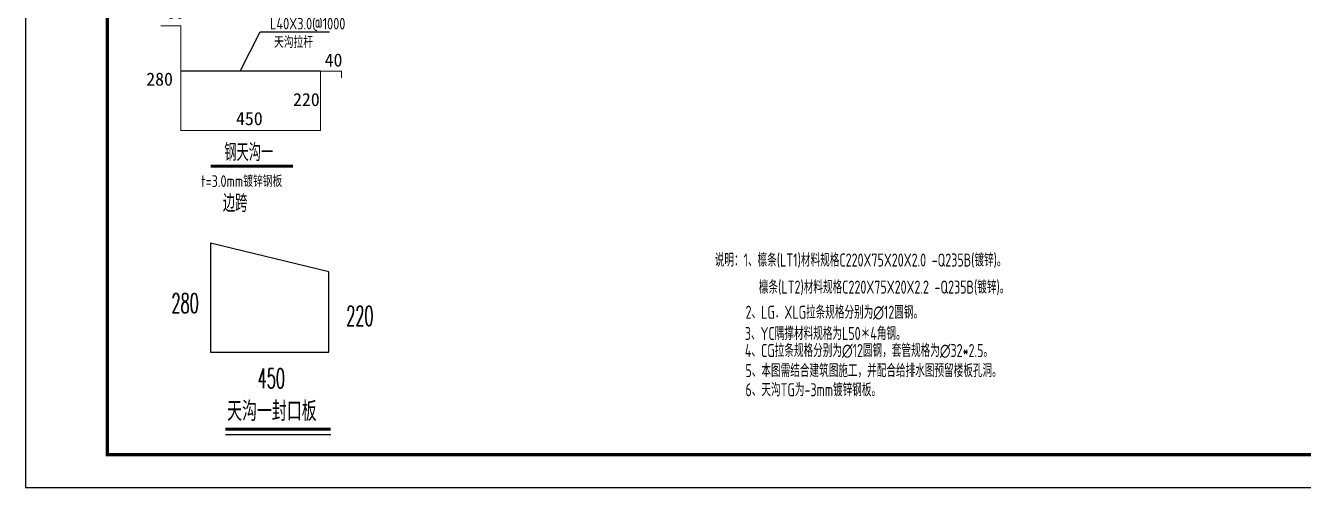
# Model space of a CAD drawing. Extents: x 69728788 to 149766163, y 20718153 to 43663798.
# Drawn here: x 74843469 to 74902089, y 21411809 to 21433007 of the extents above; entities that cross this region are included whole.
import ezdxf

# ---------------------------------------------------------------- set-up
doc = ezdxf.new("R2010")
doc.units = 0
doc.header["$LTSCALE"] = 1000
doc.header["$MEASUREMENT"] = 0
doc.layers.get('0').update_dxf_attribs({"linetype": 'CONTINUOUS'})
for name, color, linetype in [('PUB_DIM', 3, 'CONTINUOUS'), ('PUB_TEXT', 7, 'CONTINUOUS'), ('PUB_TITLE', 4, 'CONTINUOUS'), ('TC', 151, 'CONTINUOUS'), ('TEXT', 7, 'CONTINUOUS'), ('一般文字', 6, 'CONTINUOUS'), ('文字', 7, 'CONTINUOUS'), ('构件号', 1, 'CONTINUOUS')]:
    doc.layers.add(name, color=color, linetype=linetype)
doc.styles.add('_HZTXT', font='tssdeng.shx', dxfattribs={"width": 0.8, "bigfont": 'tssdchn.shx'})
doc.styles.add('DIM_FONT', font='SIMPLEX.shx', dxfattribs={"width": 0.8})
doc.styles.add('hztxt', font='romand_pkpm', dxfattribs={"bigfont": 'hztxt'})
doc.styles.add('TSSD_Dimension', font='Tssdeng.shx', dxfattribs={"width": 0.7, "bigfont": 'hztxt.shx'})

# ---------------------------------------------------------------- blocks, each defined once
blk = doc.blocks.new('TG2')
for p, q in [((4471460, 1110453), (4472154, 1111803)), ((4472154, 1111803), (4474535, 1111803)), ((4474227, 1110453), (4469427, 1110453))]:
    blk.add_line(p, q)
at = {"const_width": 36}
blk.add_lwpolyline([(4468727, 1112013), (4469427, 1112013), (4469427, 1108413), (4474227, 1108413), (4474227, 1110453), (4474947, 1110453), (4474947, 1110213)], dxfattribs=at)
at = {"layer": 'PUB_DIM', "color": 0, "const_width": 105}
blk.add_lwpolyline([(4470447, 1107185), (4473282, 1107185)], dxfattribs=at)
at = {"char_height": 450, "attachment_point": 4}
for s, insert in [('60', (4468926, 1112477)), ('40', (4474371, 1110830)), ('280', (4468233, 1110174)), ('220', (4473283, 1109470)), ('450', (4471322, 1108815))]:
    blk.add_mtext(s, dxfattribs=dict(at, insert=insert))
at = {"layer": 'PUB_TEXT', "style": 'TSSD_Dimension', "width": 0.8}
for s, p in [('L40X3.0@1000', (4472493, 1111885)), ('天沟拉杆', (4472629, 1111250)), ('t=3.0mm镀锌钢板', (4470119, 1106465))]:
    blk.add_text(s, height=400, dxfattribs=at).set_placement(p)
at = {"layer": '一般文字', "color": 6, "style": 'hztxt', "width": 0.7}
for s, p in [('钢天沟一', (4470920, 1107355)), ('边跨', (4470871, 1105604))]:
    blk.add_text(s, height=600, dxfattribs=at).set_placement(p)

msp = doc.modelspace()

# ---------------------------------------------------------------- linework, layer by layer
msp.add_line((74857471.6, 21414220.9), (74852639.8, 21414220.9))
msp.add_lwpolyline([(74851948.5, 21423012.5), (74851948.5, 21418021), (74857377.6, 21418021), (74857377.6, 21421711.4), (74851948.5, 21423012.5)])
at = {"layer": 'PUB_TITLE'}
msp.add_lwpolyline([(74843468.9, 21411808.9), (74932568.9, 21411808.9), (74932568.9, 21474808.9), (74843468.9, 21474808.9)], close=True, dxfattribs=at)
at = {"layer": 'PUB_TITLE', "const_width": 150}
msp.add_lwpolyline([(74847218.9, 21413308.9), (74931068.9, 21413308.9), (74931068.9, 21473308.9), (74847218.9, 21473308.9)], close=True, dxfattribs=at)
at = {"layer": '构件号', "color": 7, "const_width": 135.7, "elevation": 1.1}
msp.add_lwpolyline([(74857469.9, 21414488.3), (74852640, 21414488.3)], dxfattribs=at)

# ---------------------------------------------------------------- block references
at = {"layer": '文字', "xscale": 1.333333000540733, "yscale": 1.333333000540733, "zscale": 1.333333}
msp.add_blockref('TG2', (68891362.9, 19950313.2), dxfattribs=at)

# ---------------------------------------------------------------- texts
at = {"layer": 'TC', "color": 7}
for s, style, width, p in [('280', 'DIM_FONT', 0.539583, (74850163.8, 21419817.5, 1970.5)), ('220', 'DIM_FONT', 0.539583, (74858180, 21419233.6, 1970.5)), ('450', 'DIM_FONT', 0.539583, (74854120.5, 21416365.3, 1970.5)), ('天沟一封口板', '_HZTXT', 0.8, (74852716.2, 21414859.7, 1970.5))]:
    msp.add_text(s, height=900, dxfattribs=dict(at, style=style, width=width)).set_placement(p)
at = {"layer": 'TEXT', "color": 2, "style": 'TSSD_Dimension', "width": 0.7}
for s, p in [('说明：1、檩条(LT1)材料规格C220X75X20X2.0 -Q235B(镀锌)。', (74875085.4, 21421945.6)), ('檩条(LT2)材料规格C220X75X20X2.2 -Q235B(镀锌)。', (74877107.6, 21420703.8)), ('2、LG．XLG拉条规格分别为∅12圆钢。', (74876496.9, 21419549.3)), ('3、YC隅撑材料规格为L50＊4角钢。', (74876464.4, 21418575)), ('4、CG拉条规格分别为∅12圆钢，套管规格为∅32*2.5。', (74876464.5, 21417792.8)), ('5、本图需结合建筑图施工，并配合给排水图预留楼板孔洞。', (74876491.3, 21416872.5, 764.6)), ('6、天沟TG为-3mm镀锌钢板。', (74876490.9, 21415992.1, 764.6))]:
    msp.add_text(s, height=600, dxfattribs=at).set_placement(p)

doc.saveas('drawing.dxf')
